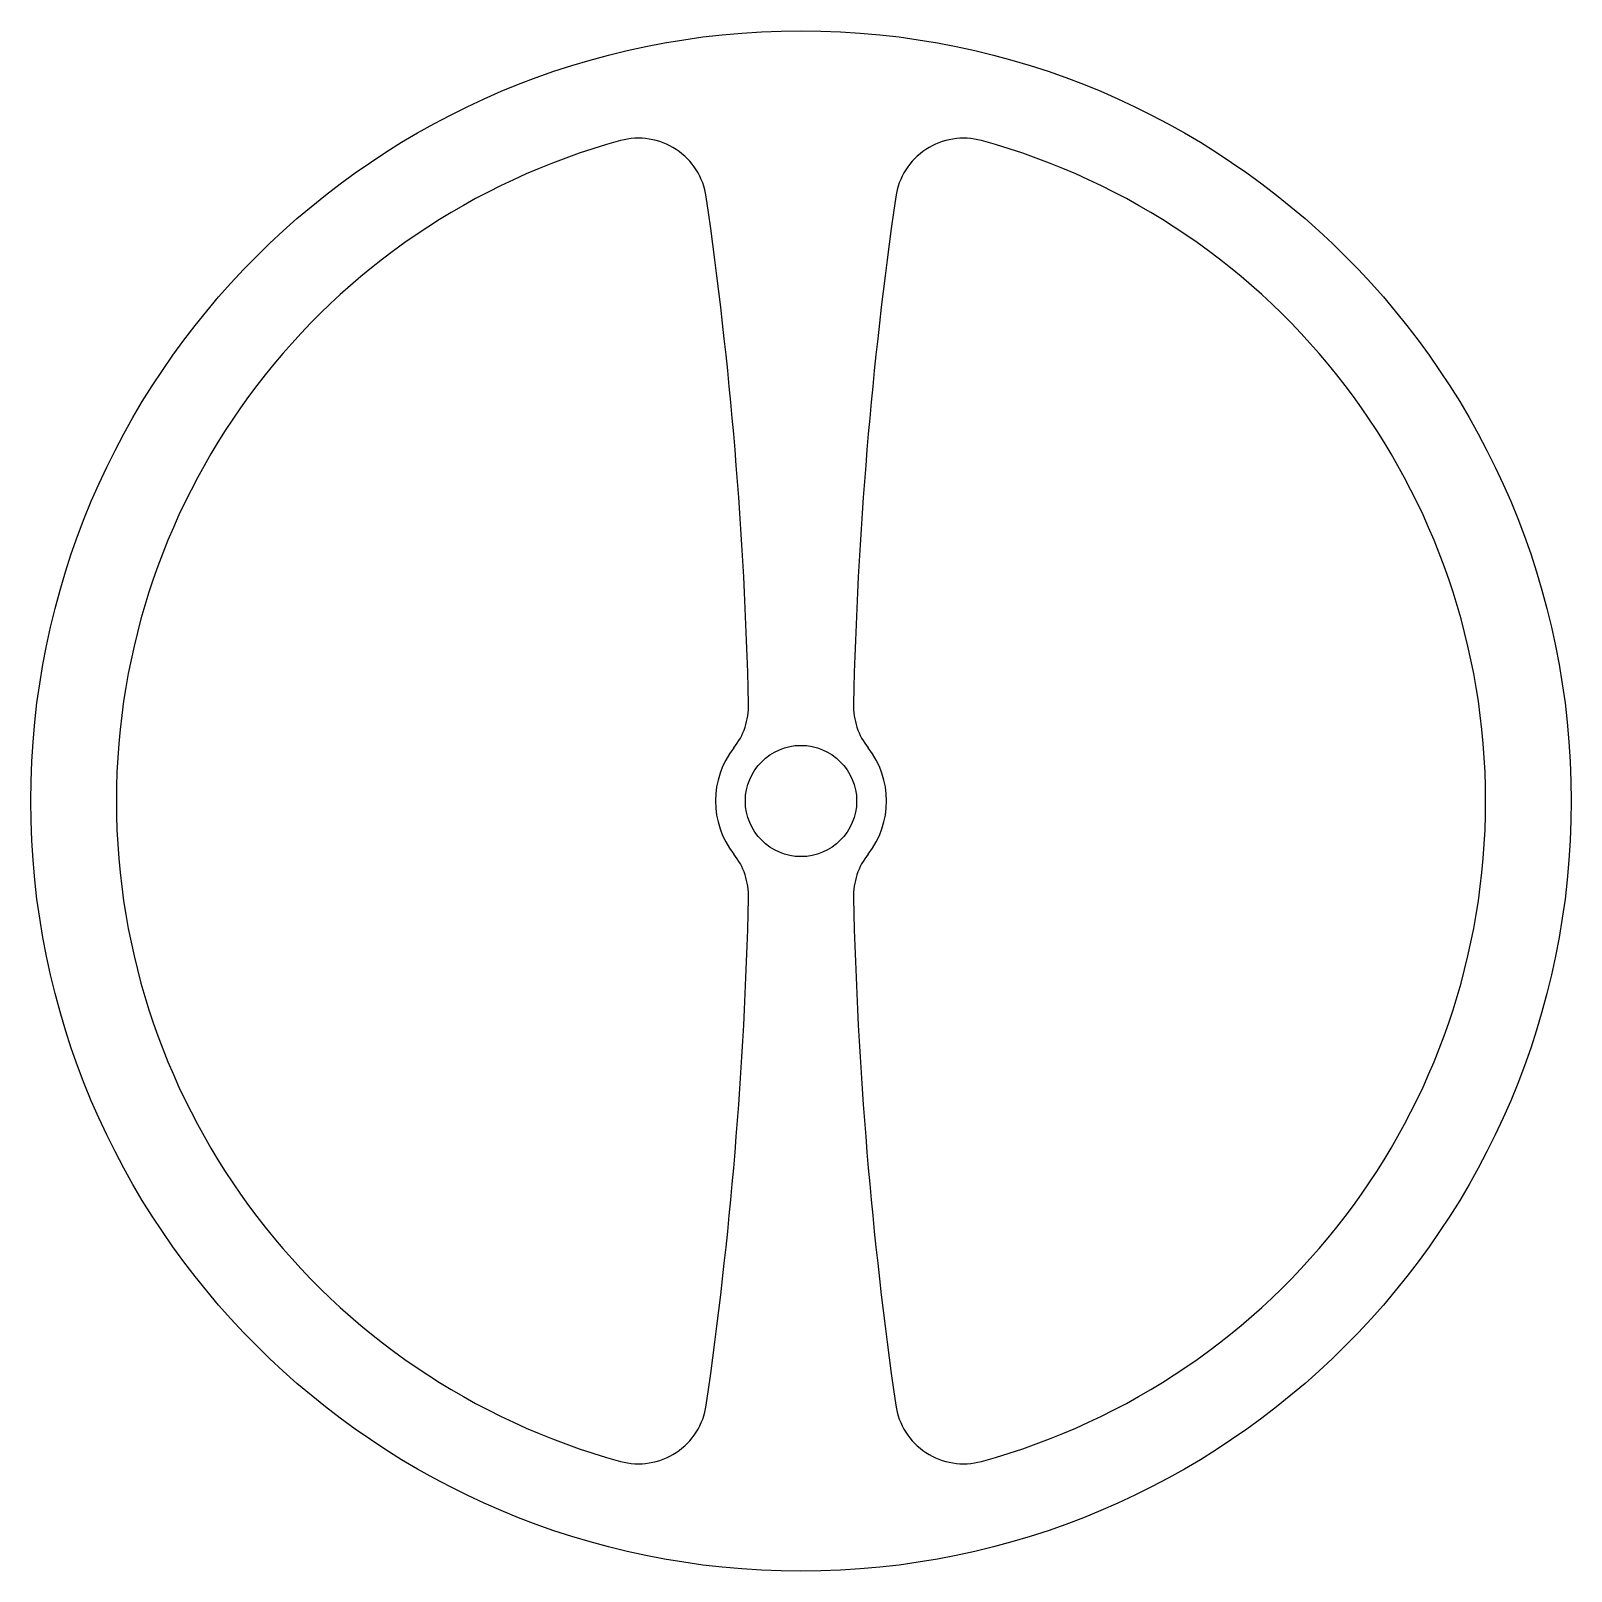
# Model space of a CAD drawing. Header units: millimetres. Extents: x -45 to 45, y 44.1 to 134.1.
import ezdxf

# ---------------------------------------------------------------- set-up
doc = ezdxf.new("R2010")
doc.units = ezdxf.units.MM

msp = doc.modelspace()

# ---------------------------------------------------------------- linework, layer by layer
at = {"color": 7, "linetype": 'Continuous', "lineweight": 25}
for radius in [45, 3.25]:
    msp.add_circle((0, 89.058), radius, dxfattribs=at)
for centre, radius, start, end in [((0, 89.058), 40, 105.29104, 254.70896), ((-9.494, 123.784), 4, 8.21589, 105.29104), ((9.494, 123.784), 4, 74.70896, 171.78411), ((0, 89.058), 40, 285.29104, 74.70896), ((-250, 89.058), 247, 1.31503, 8.21589), ((250, 89.058), 247, 171.78411, 178.68497), ((-7.064, 94.635), 4, 321.7104, 1.31503), ((7.064, 94.635), 4, 178.68497, 218.2896), ((0, 89.058), 5, 141.7104, 218.2896), ((0, 89.058), 5, 321.7104, 38.2896), ((-7.064, 83.481), 4, 358.68497, 38.2896), ((7.064, 83.481), 4, 141.7104, 181.31503), ((-250, 89.058), 247, 351.78411, 358.68497), ((250, 89.058), 247, 181.31503, 188.21589), ((-9.494, 54.332), 4, 254.70896, 351.78411), ((9.494, 54.332), 4, 188.21589, 285.29104)]:
    msp.add_arc(centre, radius, start, end, dxfattribs=at)

doc.saveas('drawing.dxf')
